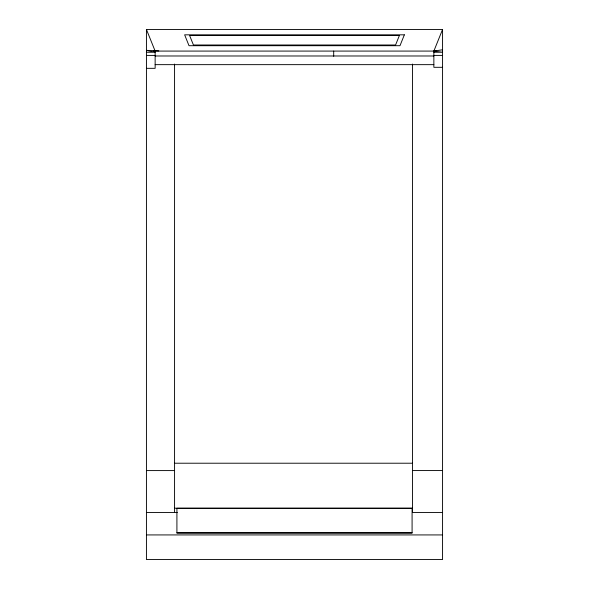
<?xml version="1.0" encoding="UTF-8"?>
<svg xmlns="http://www.w3.org/2000/svg" width="589" height="589" viewBox="0 0 589 589"><rect width="100%" height="100%" fill="white"/><g stroke="black" fill="none" stroke-linecap="round" stroke-linejoin="round"><path stroke-width="0.88" d="M442.567 29.45L442.567 559.55L146.433 559.55L146.433 29.45L442.567 29.45L433.857 51.081L433.857 67.315L442.567 67.315M442.567 49.77L433.857 51.081L153.398 51.081M158.816 50.897L146.433 50.352L155.143 52.252L146.433 52.252M436.471 50.971L433.857 51.081L442.567 52.252L433.857 52.252M146.433 55.403L155.143 55.403M433.857 55.403L442.567 55.403M155.143 55.984L433.857 55.984M155.143 64.65L433.857 64.65M146.433 68.331L155.143 68.331L155.143 51.081L146.433 29.45M174.572 463.219L412.558 463.219M146.433 470.589L174.572 470.589M412.558 470.567L442.567 470.567M174.572 508.197L412.558 508.197M146.433 512.533L177.333 512.533M442.567 512.533L412.558 512.533L412.558 64.046M176.914 532.795L412.086 532.795M146.433 534.93L442.567 534.93M333.698 51.081L333.698 56.286M174.572 64.046L174.572 512.533M399.379 35.524L395.565 45L193.435 45L189.621 35.524L399.379 35.524M404.363 34.825L399.983 45.706L189.017 45.706L184.637 34.825L404.363 34.825M412.086 508.3L176.914 508.3L176.914 533.067L412.086 533.067L412.086 508.3"/></g></svg>
